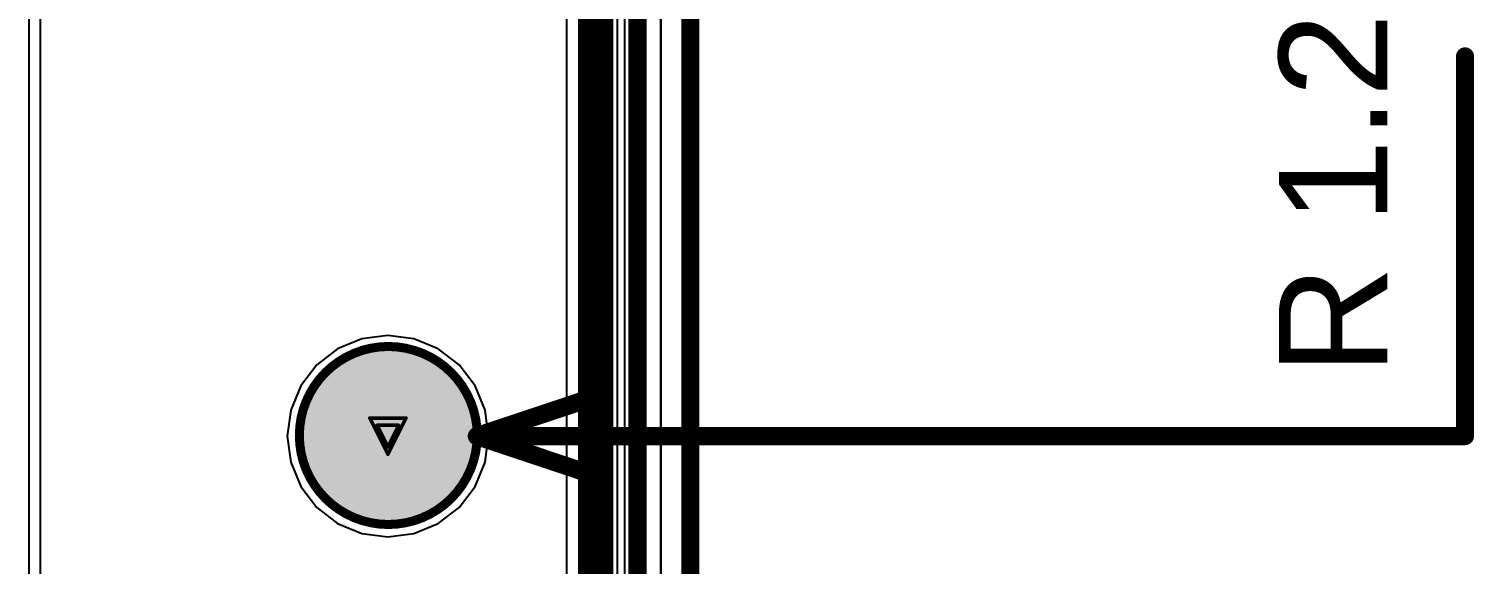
# Model space of a CAD drawing. Header units: millimetres. Extents: x -16 to 330, y -45 to 150.
# Drawn here: x 86.96 to 107.26, y -2.3 to 5.22 of the extents above; entities that cross this region are included whole.
import ezdxf

# ---------------------------------------------------------------- set-up
doc = ezdxf.new("R2010")
doc.units = ezdxf.units.MM
for name, color, linetype in [('BottomLayer', 5, 'Continuous'), ('BottomSolder', 6, 'Continuous'), ('DrillDrawing', 1, 'Continuous'), ('Mechanical1', 6, 'Continuous'), ('Mechanical13', 56, 'Continuous'), ('Mechanical2', 216, 'Continuous'), ('MidLayer1', 16, 'Continuous'), ('MidLayer2', 76, 'Continuous'), ('MultiLayer', 9, 'Continuous'), ('PadHoleLayer', 156, 'Continuous'), ('TopLayer', 1, 'Continuous'), ('TopSolder', 216, 'Continuous')]:
    doc.layers.add(name, color=color, linetype=linetype)
doc.styles.add('Arial', font='arial.ttf', dxfattribs={"height": 0.2})

msp = doc.modelspace()

# ---------------------------------------------------------------- hatches: boundary and pattern name
at = {"layer": 'BottomLayer'}
h = msp.add_hatch(color=5, dxfattribs=at)
edge = h.paths.add_edge_path()
edge.add_arc((92, -0.5), 1.25, 0, 360)
at = {"layer": 'BottomSolder'}
h = msp.add_hatch(color=6, dxfattribs=at)
edge = h.paths.add_edge_path()
edge.add_arc((92, -0.5), 1.25, 0, 360)
at = {"layer": 'MidLayer1'}
h = msp.add_hatch(color=16, dxfattribs=at)
edge = h.paths.add_edge_path()
edge.add_arc((92, -0.5), 1.25, 0, 360)
at = {"layer": 'MidLayer2'}
h = msp.add_hatch(color=76, dxfattribs=at)
edge = h.paths.add_edge_path()
edge.add_arc((92, -0.5), 1.25, 0, 360)
at = {"layer": 'MultiLayer'}
h = msp.add_hatch(color=9, dxfattribs=at)
edge = h.paths.add_edge_path()
edge.add_arc((92, -0.5), 1.25, 0, 360)
at = {"layer": 'PadHoleLayer'}
h = msp.add_hatch(color=156, dxfattribs=at)
edge = h.paths.add_edge_path()
edge.add_arc((92, -0.5), 1.25, 0, 360)
at = {"layer": 'TopLayer'}
h = msp.add_hatch(color=1, dxfattribs=at)
edge = h.paths.add_edge_path()
edge.add_arc((92, -0.5), 1.25, 0, 360)
at = {"layer": 'TopSolder'}
h = msp.add_hatch(color=216, dxfattribs=at)
edge = h.paths.add_edge_path()
edge.add_arc((92, -0.5), 1.25, 0, 360)

# ---------------------------------------------------------------- linework, layer by layer
at = {"layer": 'BottomLayer'}
for p, q in [((95.845, 74.655), (95.836, -11.491)), ((95.33, -7.43), (95.33, 61.392)), ((94.51, 59.295), (94.51, -7.43)), ((86.955, 20.549), (86.955, -13.267)), ((87.12, -13.021), (87.12, 20.549)), ((91.634, 0.866), (91.293, 0.725)), ((92, 0.914), (91.634, 0.866)), ((92.366, 0.866), (92, 0.914)), ((92.707, 0.725), (92.366, 0.866)), ((91.293, 0.725), (91, 0.5)), ((93, 0.5), (92.707, 0.725)), ((91, 0.5), (90.775, 0.207)), ((93.225, 0.207), (93, 0.5)), ((90.775, 0.207), (90.634, -0.134)), ((93.366, -0.134), (93.225, 0.207)), ((90.634, -0.134), (90.585, -0.5)), ((93.414, -0.5), (93.366, -0.134)), ((90.585, -0.5), (90.634, -0.866)), ((93.366, -0.866), (93.414, -0.5)), ((90.634, -0.866), (90.775, -1.207)), ((93.225, -1.207), (93.366, -0.866)), ((90.775, -1.207), (91, -1.5)), ((93, -1.5), (93.225, -1.207)), ((91, -1.5), (91.293, -1.725)), ((92.707, -1.725), (93, -1.5)), ((91.293, -1.725), (91.634, -1.866)), ((92.366, -1.866), (92.707, -1.725)), ((91.634, -1.866), (92, -1.915)), ((92, -1.915), (92.366, -1.866))]:
    msp.add_line(p, q, dxfattribs=at)
at = {"layer": 'BottomLayer', "const_width": 0.5}
msp.add_lwpolyline([(94.92, -7.81), (94.92, 61.392)], dxfattribs=at)
at = {"layer": 'DrillDrawing', "const_width": 0.0508}
for points in [[(91.746, -0.246), (92.254, -0.246)], [(91.746, -0.246), (92, -0.754)], [(91.848, -0.348), (92.152, -0.348)], [(91.848, -0.348), (92, -0.652)], [(92, -0.754), (92.254, -0.246)], [(92, -0.652), (92.152, -0.348)]]:
    msp.add_lwpolyline(points, dxfattribs=at)
at = {"layer": 'DrillDrawing', "const_width": 0.0254}
for points in [[(91.733, -0.246, 1), (91.759, -0.246, 1)], [(91.733, -0.246, 1), (91.759, -0.246, 1)], [(91.835, -0.348, 1), (91.86, -0.348, 1)], [(91.835, -0.348, 1), (91.86, -0.348, 1)], [(92.14, -0.348, 1), (92.165, -0.348, 1)], [(92.14, -0.348, 1), (92.165, -0.348, 1)], [(92.241, -0.246, 1), (92.267, -0.246, 1)], [(92.241, -0.246, 1), (92.267, -0.246, 1)], [(91.987, -0.652, 1), (92.013, -0.652, 1)], [(91.987, -0.652, 1), (92.013, -0.652, 1)], [(91.987, -0.754, 1), (92.013, -0.754, 1)], [(91.987, -0.754, 1), (92.013, -0.754, 1)]]:
    msp.add_lwpolyline(points, format="xyb", close=True, dxfattribs=at)
at = {"layer": 'Mechanical1', "const_width": 0.254}
for points in [[(107.137, -0.5), (107.137, 4.833)], [(93.25, -0.5), (94.774, 0.008)], [(93.25, -0.5), (107.137, -0.5)], [(93.25, -0.5), (94.774, -1.008)]]:
    msp.add_lwpolyline(points, dxfattribs=at)
at = {"layer": 'Mechanical1'}
for points, const_width in [([(107.073, 4.833, 1), (107.2, 4.833, 1)], 0.127), ([(93.25, -0.5, 1), (90.75, -0.5, 1)], 0.0127), ([(94.71, 0.008, 1), (94.837, 0.008, 1)], 0.127), ([(93.186, -0.5, 1), (93.313, -0.5, 1)], 0.127), ([(93.186, -0.5, 1), (93.313, -0.5, 1)], 0.127), ([(93.186, -0.5, 1), (93.313, -0.5, 1)], 0.127), ([(107.073, -0.5, 1), (107.2, -0.5, 1)], 0.127), ([(107.073, -0.5, 1), (107.2, -0.5, 1)], 0.127), ([(90.747, -0.5, 1), (90.753, -0.5, 1)], 0.00635), ([(93.247, -0.5, 1), (93.253, -0.5, 1)], 0.00635), ([(94.71, -1.008, 1), (94.837, -1.008, 1)], 0.127)]:
    msp.add_lwpolyline(points, format="xyb", close=True, dxfattribs=dict(at, const_width=const_width))
at = {"layer": 'Mechanical13', "const_width": 0.127}
msp.add_lwpolyline([(96.256, -12.491), (96.256, 75.509)], dxfattribs=at)
at = {"layer": 'Mechanical13'}
for points, const_width in [([(93.256, -0.491, 1), (90.756, -0.491, 1)], 0.127), ([(90.724, -0.491, 1), (90.788, -0.491, 1)], 0.0635), ([(93.224, -0.491, 1), (93.288, -0.491, 1)], 0.0635)]:
    msp.add_lwpolyline(points, format="xyb", close=True, dxfattribs=dict(at, const_width=const_width))
at = {"layer": 'Mechanical2', "const_width": 0.254}
msp.add_lwpolyline([(96.25, -12.5), (96.25, 75.5)], dxfattribs=at)
at = {"layer": 'MidLayer1'}
for p, q in [((95.839, 74.646), (95.829, -11.5)), ((86.955, 20.549), (86.955, -13.267)), ((87.12, -12.095), (87.12, 20.549)), ((91.634, 0.866), (91.293, 0.725)), ((92, 0.914), (91.634, 0.866)), ((92.366, 0.866), (92, 0.914)), ((92.707, 0.725), (92.366, 0.866)), ((91.293, 0.725), (91, 0.5)), ((93, 0.5), (92.707, 0.725)), ((91, 0.5), (90.775, 0.207)), ((93.225, 0.207), (93, 0.5)), ((90.775, 0.207), (90.634, -0.134)), ((93.366, -0.134), (93.225, 0.207)), ((90.634, -0.134), (90.585, -0.5)), ((93.414, -0.5), (93.366, -0.134)), ((90.585, -0.5), (90.634, -0.866)), ((93.366, -0.866), (93.414, -0.5)), ((90.634, -0.866), (90.775, -1.207)), ((93.225, -1.207), (93.366, -0.866)), ((90.775, -1.207), (91, -1.5)), ((93, -1.5), (93.225, -1.207)), ((91, -1.5), (91.293, -1.725)), ((92.707, -1.725), (93, -1.5)), ((91.293, -1.725), (91.634, -1.866)), ((92.366, -1.866), (92.707, -1.725)), ((91.634, -1.866), (92, -1.915)), ((92, -1.915), (92.366, -1.866))]:
    msp.add_line(p, q, dxfattribs=at)
at = {"layer": 'MidLayer2'}
for p, q in [((95.839, 74.646), (95.829, -11.5)), ((86.955, 20.549), (86.955, -13.267)), ((87.12, -13.03), (87.12, 20.549)), ((91.634, 0.866), (91.293, 0.725)), ((92, 0.914), (91.634, 0.866)), ((92.366, 0.866), (92, 0.914)), ((92.707, 0.725), (92.366, 0.866)), ((91.293, 0.725), (91, 0.5)), ((93, 0.5), (92.707, 0.725)), ((91, 0.5), (90.775, 0.207)), ((93.225, 0.207), (93, 0.5)), ((90.775, 0.207), (90.634, -0.134)), ((93.366, -0.134), (93.225, 0.207)), ((90.634, -0.134), (90.585, -0.5)), ((93.414, -0.5), (93.366, -0.134)), ((90.585, -0.5), (90.634, -0.866)), ((93.366, -0.866), (93.414, -0.5)), ((90.634, -0.866), (90.775, -1.207)), ((93.225, -1.207), (93.366, -0.866)), ((90.775, -1.207), (91, -1.5)), ((93, -1.5), (93.225, -1.207)), ((91, -1.5), (91.293, -1.725)), ((92.707, -1.725), (93, -1.5)), ((91.293, -1.725), (91.634, -1.866)), ((92.366, -1.866), (92.707, -1.725)), ((91.634, -1.866), (92, -1.915)), ((92, -1.915), (92.366, -1.866))]:
    msp.add_line(p, q, dxfattribs=at)
at = {"layer": 'TopLayer'}
for p, q in [((95.223, 30.418), (95.223, -3.586)), ((86.955, 20.549), (86.955, -13.267)), ((87.12, -13.03), (87.12, 6.666)), ((91.634, 0.866), (91.293, 0.725)), ((92, 0.914), (91.634, 0.866)), ((92.366, 0.866), (92, 0.914)), ((92.707, 0.725), (92.366, 0.866)), ((91.293, 0.725), (91, 0.5)), ((93, 0.5), (92.707, 0.725)), ((91, 0.5), (90.775, 0.207)), ((93.225, 0.207), (93, 0.5)), ((90.775, 0.207), (90.634, -0.134)), ((93.366, -0.134), (93.225, 0.207)), ((90.634, -0.134), (90.585, -0.5)), ((93.414, -0.5), (93.366, -0.134)), ((90.585, -0.5), (90.634, -0.866)), ((93.366, -0.866), (93.414, -0.5)), ((90.634, -0.866), (90.775, -1.207)), ((93.225, -1.207), (93.366, -0.866)), ((90.775, -1.207), (91, -1.5)), ((93, -1.5), (93.225, -1.207)), ((91, -1.5), (91.293, -1.725)), ((92.707, -1.725), (93, -1.5)), ((91.293, -1.725), (91.634, -1.866)), ((92.366, -1.866), (92.707, -1.725)), ((91.634, -1.866), (92, -1.915)), ((92, -1.915), (92.366, -1.866))]:
    msp.add_line(p, q, dxfattribs=at)
at = {"layer": 'TopLayer', "const_width": 0.254}
msp.add_lwpolyline([(95.508, -3.704), (95.508, 57.882)], dxfattribs=at)

# ---------------------------------------------------------------- texts
at = {"layer": 'Mechanical1', "style": 'Arial'}
msp.add_text('R 1.25 (mm)', height=1.524, rotation=90, dxfattribs=at).set_placement((106.045, 0.356))

doc.saveas('drawing.dxf')
